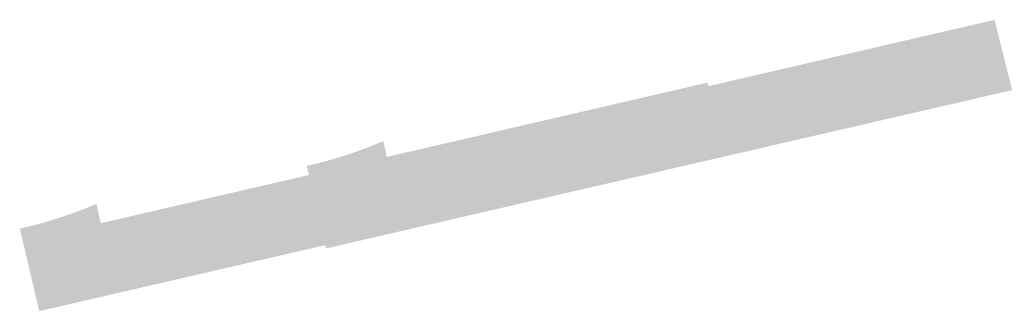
# Model space of a CAD drawing. Header units: millimetres. Extents: x -18512 to 101824, y -95768 to 52898.
# Drawn here: x 36658.7862 to 36659.2743, y 26978.8012 to 26978.9445 of the extents above; entities that cross this region are included whole.
import ezdxf

# ---------------------------------------------------------------- set-up
doc = ezdxf.new("R2010")
doc.units = ezdxf.units.MM
doc.header["$LTSCALE"] = 25
doc.layers.add('Layer 1', color=7, linetype='Continuous', lineweight=0)

msp = doc.modelspace()

# ---------------------------------------------------------------- hatches: boundary and pattern name
at = {"layer": 'Layer 1', "true_color": 0x000000, "transparency": 33554687}
h = msp.add_hatch(color=18, dxfattribs=at)
edge = h.paths.add_edge_path()
edge.add_spline(control_points=[(36659.26567, 26978.94454), (36659.26567, 26978.94454), (36658.96715, 26978.87533), (36658.96715, 26978.87533), (36658.96715, 26978.87533), (36658.96503, 26978.88487), (36658.96503, 26978.88487), (36658.95263, 26978.8796), (36658.94026, 26978.87557), (36658.92735, 26978.87267), (36658.92735, 26978.87267), (36658.93689, 26978.83206), (36658.93689, 26978.83206), (36658.93689, 26978.83206), (36659.27432, 26978.90995), (36659.27432, 26978.90995), (36659.27432, 26978.90995), (36659.26567, 26978.94454), (36659.26567, 26978.94454)], knot_values=[0, 0, 0, 0, 1, 1, 1, 2, 2, 2, 3, 3, 3, 4, 4, 4, 5, 5, 5, 6, 6, 6, 6], degree=3, periodic=0)
h = msp.add_hatch(color=18, dxfattribs=at)
edge = h.paths.add_edge_path()
edge.add_spline(control_points=[(36659.12456, 26978.91367), (36659.12456, 26978.91367), (36658.82604, 26978.84446), (36658.82604, 26978.84446), (36658.82604, 26978.84446), (36658.82392, 26978.854), (36658.82392, 26978.854), (36658.81152, 26978.84873), (36658.79915, 26978.8447), (36658.78623, 26978.84181), (36658.78623, 26978.84181), (36658.79578, 26978.80119), (36658.79578, 26978.80119), (36658.79578, 26978.80119), (36659.13321, 26978.87908), (36659.13321, 26978.87908), (36659.13321, 26978.87908), (36659.12456, 26978.91367), (36659.12456, 26978.91367)], knot_values=[0, 0, 0, 0, 1, 1, 1, 2, 2, 2, 3, 3, 3, 4, 4, 4, 5, 5, 5, 6, 6, 6, 6], degree=3, periodic=0)

doc.saveas('drawing.dxf')
